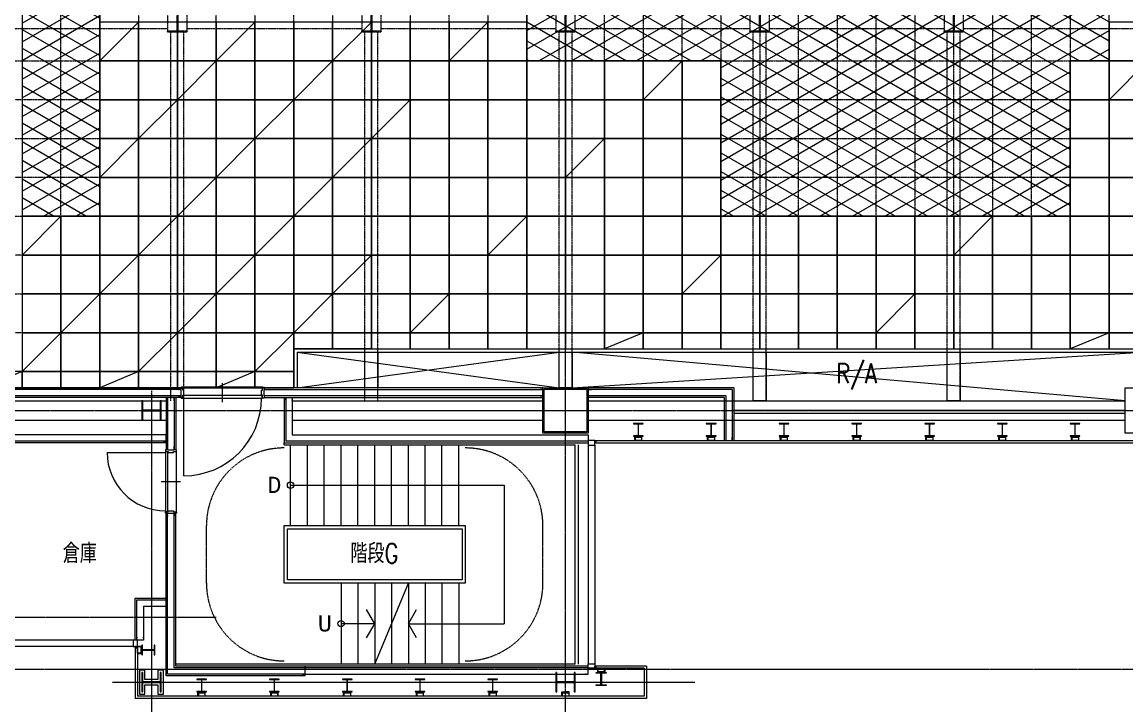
# Model space of a CAD drawing. Extents: x 73996 to 686888, y -9729 to 263202.
# Drawn here: x 409526 to 426586, y 176652 to 187202 of the extents above; entities that cross this region are included whole.
import ezdxf
from ezdxf.enums import TextEntityAlignment as Align

# ---------------------------------------------------------------- set-up
doc = ezdxf.new("R2010")
doc.units = 0
doc.header["$LTSCALE"] = 20
for name, pattern in [('Data Center Layout_L20$0$CENTER', [2, 1.25, -0.25, 0.25, -0.25]), ('Data Center Layout_L20$0$DOTK1', [0.1, 0.05, -0.05]), ('Data Center Layout_L20$0$HIDDENK2', [0.5, 0.25, -0.25])]:
    doc.linetypes.add(name, pattern=pattern)
for name, color, linetype, lineweight in [('Data Center Layout_L20$0$$ALDG', 252, 'Data Center Layout_L20$0$DOTK1', 0), ('Data Center Layout_L20$0$$ALDG-P', 252, 'Continuous', 0), ('Data Center Layout_L20$0$$OOBIKI', 252, 'Data Center Layout_L20$0$DOTK1', 0), ('Data Center Layout_L20$0$ARC', 252, 'Continuous', 0), ('Data Center Layout_L20$0$H-SIN', 252, 'Data Center Layout_L20$0$CENTER', 9), ('Data Center Layout_L20$0$K-SIN', 252, 'Data Center Layout_L20$0$CENTER', 9), ('Data Center Layout_L20$0$SUGATA3', 252, 'Continuous', 0)]:
    doc.layers.add(name, color=color, linetype=linetype, lineweight=lineweight)
doc.styles.add('Data Center Layout_L20$0$ATS', font='monotxt', dxfattribs={"bigfont": 'BIGFONT'})
doc.styles.add('Data Center Layout_L20$0$ROMS', font='ROMANS.shx', dxfattribs={"bigfont": 'bigfont.shx'})
pattern_1 = [(30, (275940.24, 28654.4), (-125, 216.50635), []), (330, (275940.24, 28654.4), (125, 216.50635), [])]

# ---------------------------------------------------------------- blocks, each defined once
blk = doc.blocks.new('Data Center Layout_L20$0$BLANK')
blk.add_lwpolyline([(0, 0), (600, 0), (600, 600), (0, 600)], close=True)
blk = doc.blocks.new('Data Center Layout_L20$0$45%-AL-G')
blk.add_line((600, 600), (0, 0))
blk.add_lwpolyline([(0, 0), (600, 0), (600, 600), (0, 600)], close=True)
blk = doc.blocks.new('Data Center Layout_L20$0$A$C80dc7663')
at = {"layer": 'Data Center Layout_L20$0$$ALDG-P', "linetype": 'Data Center Layout_L20$0$DOTK1'}
h = blk.add_hatch(dxfattribs=at)
h.set_pattern_fill('EXP', color=256, scale=100, style=0)
h.set_pattern_definition(pattern_1)
h.paths.add_polyline_path([(451540.24, 151045.59), (452740.24, 151045.59), (452740.24, 158245.59), (451540.24, 158245.59)])
h = blk.add_hatch(dxfattribs=at)
h.set_pattern_fill('EXP', color=256, scale=100, style=0)
h.set_pattern_definition(pattern_1)
h.paths.add_polyline_path([(459340.24, 153445.59), (462340.24, 153445.59), (462340.24, 151045.59), (467740.24, 151045.59), (467740.24, 153445.59), (468340.24, 153445.59), (468340.24, 154645.59), (467740.24, 154645.59), (467740.24, 157045.59), (462340.24, 157045.59), (462340.24, 154645.59), (459340.24, 154645.59)])
at = {"layer": 'Data Center Layout_L20$0$$ALDG'}
for p, q in [((451540.24, 183095.59), (451540.24, 148395.59)), ((452140.24, 148395.59), (452140.24, 183095.59)), ((452740.24, 183095.59), (452740.24, 148395.59)), ((453340.24, 183095.59), (453340.24, 148395.59)), ((453940.24, 183095.59), (453940.24, 148395.59)), ((454540.24, 148410.59), (454540.24, 183095.59)), ((455140.24, 183095.59), (455140.24, 148410.59)), ((455740.24, 148395.59), (455740.24, 183095.59)), ((456340.24, 183095.59), (456340.24, 148995.59)), ((456940.24, 148995.59), (456940.24, 183095.59)), ((457540.24, 183095.59), (457540.24, 148995.59)), ((458140.24, 148995.59), (458140.24, 183095.59)), ((458740.24, 183095.59), (458740.24, 148995.59)), ((459340.24, 148995.59), (459340.24, 183095.59)), ((460540.24, 148995.59), (460540.24, 183095.59)), ((461140.24, 183095.59), (461140.24, 148995.59)), ((461740.24, 148995.59), (461740.24, 183095.59)), ((462340.24, 183095.59), (462340.24, 148995.59)), ((462940.24, 183095.59), (462940.24, 148995.59)), ((463540.24, 148995.59), (463540.24, 183095.59)), ((464140.24, 183095.59), (464140.24, 148995.59)), ((464740.24, 148995.59), (464740.24, 183095.59)), ((465340.24, 183095.59), (465340.24, 148995.59)), ((465940.24, 148995.59), (465940.24, 183095.59)), ((466540.24, 183095.59), (466540.24, 148995.59)), ((467140.24, 148995.59), (467140.24, 183095.59)), ((467740.24, 183095.59), (467740.24, 148995.59)), ((468340.24, 148995.59), (468340.24, 183095.59)), ((459940.24, 165695.59), (459940.24, 148995.59)), ((334590.24, 153445.59), (531290.24, 153445.59)), ((531290.24, 152845.59), (334590.24, 152845.59)), ((334590.24, 152245.59), (531290.24, 152245.59)), ((531290.24, 151645.59), (334590.24, 151645.59)), ((334590.24, 151045.59), (531290.24, 151045.59)), ((531290.24, 150445.59), (334590.24, 150445.59)), ((334590.24, 149845.59), (531290.24, 149845.59)), ((531290.24, 149245.59), (334590.24, 149245.59)), ((455740.24, 148645.59), (444940.24, 148645.59))]:
    blk.add_line(p, q, dxfattribs=at)
at = {"layer": 'Data Center Layout_L20$0$$ALDG-P'}
blk.add_lwpolyline([(469540.24, 160045.59), (456940.24, 160045.59), (456940.24, 148995.59), (455740.24, 148995.59), (455740.24, 148395.59), (449740.24, 148395.59), (449740.24, 165445.59), (451540.24, 165445.59), (451540.24, 166045.59), (459340.24, 166045.59), (459340.24, 165445.59), (460540.24, 165445.59), (460540.24, 166045.59), (468340.24, 166045.59), (468340.24, 165445.59), (469540.24, 165445.59)], dxfattribs=at)
at = {"layer": 'Data Center Layout_L20$0$$OOBIKI'}
for p, q in [((451090.24, 153945.59), (453790.24, 153945.59)), ((453840.24, 148195.59), (453840.24, 153895.59)), ((454040.24, 148195.59), (454040.24, 153895.59)), ((454090.24, 153945.59), (456790.24, 153945.59)), ((456840.24, 148195.59), (456840.24, 153895.59)), ((457040.24, 148195.59), (457040.24, 153895.59)), ((457090.24, 153945.59), (459790.24, 153945.59)), ((459840.24, 148395.59), (459840.24, 153895.59)), ((460040.24, 148395.59), (460040.24, 153895.59)), ((460090.24, 153945.59), (462790.24, 153945.59)), ((462840.24, 148195.59), (462840.24, 153895.59)), ((463040.24, 148195.59), (463040.24, 153895.59)), ((463090.24, 153945.59), (465790.24, 153945.59)), ((465840.24, 148195.59), (465840.24, 153895.59)), ((466040.24, 148195.59), (466040.24, 153895.59)), ((466090.24, 153945.59), (468790.24, 153945.59))]:
    blk.add_line(p, q, dxfattribs=at)
at = {"layer": 'Data Center Layout_L20$0$$OOBIKI', "linetype": 'Data Center Layout_L20$0$DOTK1'}
for points in [[(453790.24, 154195.59), (454090.24, 154195.59), (454090.24, 154180.59), (453945.24, 154180.59), (453945.24, 153910.59), (454090.24, 153910.59), (454090.24, 153895.59), (453790.24, 153895.59), (453790.24, 153910.59), (453935.24, 153910.59), (453935.24, 154180.59), (453790.24, 154180.59)], [(456790.24, 154195.59), (457090.24, 154195.59), (457090.24, 154180.59), (456945.24, 154180.59), (456945.24, 153910.59), (457090.24, 153910.59), (457090.24, 153895.59), (456790.24, 153895.59), (456790.24, 153910.59), (456935.24, 153910.59), (456935.24, 154180.59), (456790.24, 154180.59)], [(459790.24, 154195.59), (460090.24, 154195.59), (460090.24, 154180.59), (459945.24, 154180.59), (459945.24, 153910.59), (460090.24, 153910.59), (460090.24, 153895.59), (459790.24, 153895.59), (459790.24, 153910.59), (459935.24, 153910.59), (459935.24, 154180.59), (459790.24, 154180.59)], [(462790.24, 154195.59), (463090.24, 154195.59), (463090.24, 154180.59), (462945.24, 154180.59), (462945.24, 153910.59), (463090.24, 153910.59), (463090.24, 153895.59), (462790.24, 153895.59), (462790.24, 153910.59), (462935.24, 153910.59), (462935.24, 154180.59), (462790.24, 154180.59)], [(465790.24, 154195.59), (466090.24, 154195.59), (466090.24, 154180.59), (465945.24, 154180.59), (465945.24, 153910.59), (466090.24, 153910.59), (466090.24, 153895.59), (465790.24, 153895.59), (465790.24, 153910.59), (465935.24, 153910.59), (465935.24, 154180.59), (465790.24, 154180.59)]]:
    blk.add_lwpolyline(points, close=True, dxfattribs=at)
at = {"layer": 'Data Center Layout_L20$0$$OOBIKI'}
for points in [[(453790.24, 153895.59), (454090.24, 153895.59), (454090.24, 154195.59), (453790.24, 154195.59)], [(456790.24, 153895.59), (457090.24, 153895.59), (457090.24, 154195.59), (456790.24, 154195.59)], [(459790.24, 153895.59), (460090.24, 153895.59), (460090.24, 154195.59), (459790.24, 154195.59)], [(462790.24, 153895.59), (463090.24, 153895.59), (463090.24, 154195.59), (462790.24, 154195.59)], [(465790.24, 153895.59), (466090.24, 153895.59), (466090.24, 154195.59), (465790.24, 154195.59)]]:
    blk.add_lwpolyline(points, close=True, dxfattribs=at)
at = {"layer": 'Data Center Layout_L20$0$ARC'}
for p, q in [((455740.24, 148995.59), (480340.24, 148995.59)), ((455740.24, 148995.59), (455740.24, 148395.59)), ((455790.24, 148945.59), (480290.24, 148945.59)), ((455790.24, 148945.59), (455790.24, 148395.59)), ((455790.24, 148395.59), (459840.24, 148945.59)), ((455790.24, 148945.59), (459840.24, 148395.59)), ((468590.24, 148195.59), (460040.24, 148945.59)), ((460040.24, 148395.59), (468840.24, 148945.59)), ((451290.24, 148395.59), (454000.24, 148395.59)), ((453960.24, 148370.59), (451290.24, 148370.59)), ((454000.24, 148270.59), (451290.24, 148270.59)), ((455255.24, 148405.59), (454025.24, 148405.59)), ((459590.24, 148395.59), (455280.24, 148395.59)), ((455280.24, 148370.59), (459590.24, 148370.59)), ((459590.24, 148270.59), (455280.24, 148270.59)), ((462540.24, 148395.59), (460290.24, 148395.59)), ((462515.24, 148370.59), (460290.24, 148370.59)), ((462415.24, 148270.59), (460290.24, 148270.59)), ((462415.24, 148270.59), (462415.24, 147580.59)), ((462515.24, 148370.59), (462515.24, 147580.59)), ((462540.24, 148395.59), (462540.24, 147580.59)), ((454000.24, 148245.59), (451290.24, 148245.59)), ((451290.24, 148195.59), (453765.24, 148195.59)), ((453765.24, 148245.59), (453765.24, 147435.59)), ((453790.24, 148245.59), (453790.24, 147435.59)), ((453890.24, 148245.59), (453890.24, 147435.59)), ((453915.24, 148245.59), (453915.24, 147435.59)), ((455280.24, 148245.59), (459590.24, 148245.59)), ((455590.24, 148245.59), (455590.24, 147545.59)), ((455615.24, 148245.59), (455615.24, 147570.59)), ((455715.24, 148195.59), (459590.24, 148195.59)), ((462390.24, 148245.59), (460290.24, 148245.59)), ((460290.24, 148195.59), (468590.24, 148195.59)), ((462390.24, 148245.59), (462390.24, 147580.59)), ((468590.24, 148045.59), (462540.24, 148045.59)), ((468590.24, 147995.59), (462540.24, 147995.59)), ((451290.24, 147895.59), (453765.24, 147895.59)), ((455715.24, 147895.59), (459590.24, 147895.59)), ((460290.24, 147895.59), (468590.24, 147895.59)), ((453765.24, 147570.59), (451165.24, 147570.59)), ((460290.24, 147570.59), (455615.24, 147570.59)), ((460390.24, 147545.59), (460390.24, 147580.59)), ((460410.24, 147580.59), (480875.24, 147580.59)), ((460410.24, 147545.59), (460410.24, 147580.59)), ((453765.24, 147545.59), (451190.24, 147545.59)), ((453925.24, 146480.59), (453925.24, 147410.59)), ((455590.24, 147545.59), (460290.24, 147545.59)), ((460140.24, 144125.59), (460140.24, 147515.59)), ((460290.24, 147510.59), (460290.24, 144130.59)), ((460390.24, 147510.59), (460390.24, 144130.59)), ((460410.24, 147545.59), (480875.24, 147545.59)), ((453765.24, 143945.59), (453765.24, 146455.59)), ((453790.24, 143970.59), (453790.24, 146455.59)), ((453890.24, 144070.59), (453890.24, 146455.59)), ((453915.24, 144095.59), (453915.24, 146455.59)), ((453290.24, 145145.59), (453765.24, 145145.59)), ((453290.24, 144495.59), (453290.24, 145145.59)), ((453315.24, 145120.59), (453765.24, 145120.59)), ((453315.24, 144495.59), (453315.24, 145120.59)), ((453255.24, 144495.59), (451225.24, 144495.59)), ((453255.24, 144395.59), (451225.24, 144395.59)), ((453290.24, 144395.59), (453325.24, 144395.59)), ((453290.24, 144375.59), (453325.24, 144375.59)), ((453290.24, 144375.59), (453290.24, 143595.59)), ((453325.24, 144375.59), (453325.24, 143630.59)), ((460290.24, 144070.59), (453890.24, 144070.59)), ((460290.24, 144095.59), (453915.24, 144095.59)), ((455915.24, 143945.59), (455915.24, 144095.59)), ((460390.24, 144095.59), (460390.24, 144060.59)), ((461190.24, 144095.59), (460410.24, 144095.59)), ((460410.24, 144095.59), (460410.24, 144060.59)), ((461155.24, 144060.59), (460410.24, 144060.59)), ((461155.24, 144060.59), (461155.24, 143630.59)), ((461190.24, 144095.59), (461190.24, 143595.59)), ((452940.24, 143845.59), (461940.24, 143845.59)), ((455915.24, 143945.59), (453765.24, 143945.59)), ((455915.24, 143970.59), (453790.24, 143970.59)), ((461190.24, 143595.59), (453290.24, 143595.59)), ((461155.24, 143630.59), (453325.24, 143630.59))]:
    blk.add_line(p, q, dxfattribs=at)
at = {"layer": 'Data Center Layout_L20$0$ARC', "linetype": 'Continuous'}
for p, q in [((454640.24, 148170.59), (454640.24, 148466.59)), ((454040.24, 147035.59), (454040.24, 148235.59)), ((452855.24, 147395.59), (453755.24, 147395.59)), ((453690.24, 146945.59), (453990.24, 146945.59))]:
    blk.add_line(p, q, dxfattribs=at)
at = {"layer": 'Data Center Layout_L20$0$ARC'}
for points in [[(451540.24, 151045.59), (452740.24, 151045.59), (452740.24, 158245.59), (451540.24, 158245.59)], [(459340.24, 153445.59), (462340.24, 153445.59), (462340.24, 151045.59), (467740.24, 151045.59), (467740.24, 153445.59), (468340.24, 153445.59), (468340.24, 154645.59), (467740.24, 154645.59), (467740.24, 157045.59), (462340.24, 157045.59), (462340.24, 154645.59), (459340.24, 154645.59)], [(456840.24, 148945.59), (457040.24, 148945.59), (457040.24, 148395.59), (456840.24, 148395.59)], [(459840.24, 148945.59), (460040.24, 148945.59), (460040.24, 148395.59), (459840.24, 148395.59)], [(462840.24, 148945.59), (463040.24, 148945.59), (463040.24, 148195.59), (462840.24, 148195.59)], [(465840.24, 148945.59), (466040.24, 148945.59), (466040.24, 148195.59), (465840.24, 148195.59)], [(454030.24, 148235.59), (455250.24, 148235.59), (455250.24, 148275.59), (454030.24, 148275.59)], [(459590.24, 147695.59), (459590.24, 148395.59), (460290.24, 148395.59), (460290.24, 147695.59)], [(459610.24, 147715.59), (459610.24, 148375.59), (460270.24, 148375.59), (460270.24, 147715.59)], [(468590.24, 147695.59), (468590.24, 148395.59), (469290.24, 148395.59), (469290.24, 147695.59)], [(453690.24, 147895.59), (453690.24, 148195.59), (453675.24, 148195.59), (453675.24, 148050.59), (453405.24, 148050.59), (453405.24, 148195.59), (453390.24, 148195.59), (453390.24, 147895.59), (453405.24, 147895.59), (453405.24, 148040.59), (453675.24, 148040.59), (453675.24, 147895.59)], [(460990.24, 147645.59), (461140.24, 147645.59), (461140.24, 147654.59), (461068.24, 147654.59), (461068.24, 147836.59), (461140.24, 147836.59), (461140.24, 147845.59), (460990.24, 147845.59), (460990.24, 147836.59), (461062.24, 147836.59), (461062.24, 147654.59), (460990.24, 147654.59)], [(462115.24, 147645.59), (462265.24, 147645.59), (462265.24, 147654.59), (462193.24, 147654.59), (462193.24, 147836.59), (462265.24, 147836.59), (462265.24, 147845.59), (462115.24, 147845.59), (462115.24, 147836.59), (462187.24, 147836.59), (462187.24, 147654.59), (462115.24, 147654.59)], [(463240.24, 147645.59), (463390.24, 147645.59), (463390.24, 147654.59), (463318.24, 147654.59), (463318.24, 147836.59), (463390.24, 147836.59), (463390.24, 147845.59), (463240.24, 147845.59), (463240.24, 147836.59), (463312.24, 147836.59), (463312.24, 147654.59), (463240.24, 147654.59)], [(464365.24, 147645.59), (464515.24, 147645.59), (464515.24, 147654.59), (464443.24, 147654.59), (464443.24, 147836.59), (464515.24, 147836.59), (464515.24, 147845.59), (464365.24, 147845.59), (464365.24, 147836.59), (464437.24, 147836.59), (464437.24, 147654.59), (464365.24, 147654.59)], [(465490.24, 147645.59), (465640.24, 147645.59), (465640.24, 147654.59), (465568.24, 147654.59), (465568.24, 147836.59), (465640.24, 147836.59), (465640.24, 147845.59), (465490.24, 147845.59), (465490.24, 147836.59), (465562.24, 147836.59), (465562.24, 147654.59), (465490.24, 147654.59)], [(466615.24, 147645.59), (466765.24, 147645.59), (466765.24, 147654.59), (466693.24, 147654.59), (466693.24, 147836.59), (466765.24, 147836.59), (466765.24, 147845.59), (466615.24, 147845.59), (466615.24, 147836.59), (466687.24, 147836.59), (466687.24, 147654.59), (466615.24, 147654.59)], [(467740.24, 147645.59), (467890.24, 147645.59), (467890.24, 147654.59), (467818.24, 147654.59), (467818.24, 147836.59), (467890.24, 147836.59), (467890.24, 147845.59), (467740.24, 147845.59), (467740.24, 147836.59), (467812.24, 147836.59), (467812.24, 147654.59), (467740.24, 147654.59)], [(460290.24, 147510.59), (460390.24, 147510.59), (460390.24, 147580.59), (460290.24, 147580.59)], [(461009.24, 147595.59), (461009.24, 147645.59), (461059.24, 147645.59), (461059.24, 147639.59), (461015.24, 147639.59), (461015.24, 147595.59)], [(461015.24, 147630.59), (461115.24, 147630.59), (461115.24, 147580.59), (461015.24, 147580.59)], [(461121.24, 147595.59), (461121.24, 147645.59), (461071.24, 147645.59), (461071.24, 147639.59), (461115.24, 147639.59), (461115.24, 147595.59)], [(462134.24, 147595.59), (462134.24, 147645.59), (462184.24, 147645.59), (462184.24, 147639.59), (462140.24, 147639.59), (462140.24, 147595.59)], [(462140.24, 147630.59), (462240.24, 147630.59), (462240.24, 147580.59), (462140.24, 147580.59)], [(462246.24, 147595.59), (462246.24, 147645.59), (462196.24, 147645.59), (462196.24, 147639.59), (462240.24, 147639.59), (462240.24, 147595.59)], [(463259.24, 147595.59), (463259.24, 147645.59), (463309.24, 147645.59), (463309.24, 147639.59), (463265.24, 147639.59), (463265.24, 147595.59)], [(463265.24, 147630.59), (463365.24, 147630.59), (463365.24, 147580.59), (463265.24, 147580.59)], [(463371.24, 147595.59), (463371.24, 147645.59), (463321.24, 147645.59), (463321.24, 147639.59), (463365.24, 147639.59), (463365.24, 147595.59)], [(464384.24, 147595.59), (464384.24, 147645.59), (464434.24, 147645.59), (464434.24, 147639.59), (464390.24, 147639.59), (464390.24, 147595.59)], [(464390.24, 147630.59), (464490.24, 147630.59), (464490.24, 147580.59), (464390.24, 147580.59)], [(464496.24, 147595.59), (464496.24, 147645.59), (464446.24, 147645.59), (464446.24, 147639.59), (464490.24, 147639.59), (464490.24, 147595.59)], [(465509.24, 147595.59), (465509.24, 147645.59), (465559.24, 147645.59), (465559.24, 147639.59), (465515.24, 147639.59), (465515.24, 147595.59)], [(465515.24, 147630.59), (465615.24, 147630.59), (465615.24, 147580.59), (465515.24, 147580.59)], [(465621.24, 147595.59), (465621.24, 147645.59), (465571.24, 147645.59), (465571.24, 147639.59), (465615.24, 147639.59), (465615.24, 147595.59)], [(466634.24, 147595.59), (466634.24, 147645.59), (466684.24, 147645.59), (466684.24, 147639.59), (466640.24, 147639.59), (466640.24, 147595.59)], [(466640.24, 147630.59), (466740.24, 147630.59), (466740.24, 147580.59), (466640.24, 147580.59)], [(466746.24, 147595.59), (466746.24, 147645.59), (466696.24, 147645.59), (466696.24, 147639.59), (466740.24, 147639.59), (466740.24, 147595.59)], [(467759.24, 147595.59), (467759.24, 147645.59), (467809.24, 147645.59), (467809.24, 147639.59), (467765.24, 147639.59), (467765.24, 147595.59)], [(467765.24, 147630.59), (467865.24, 147630.59), (467865.24, 147580.59), (467765.24, 147580.59)], [(467871.24, 147595.59), (467871.24, 147645.59), (467821.24, 147645.59), (467821.24, 147639.59), (467865.24, 147639.59), (467865.24, 147595.59)], [(453755.24, 147405.59), (453755.24, 146485.59), (453795.24, 146485.59), (453795.24, 147405.59)], [(458340.24, 146215.59), (458340.24, 145425.59), (455640.24, 145425.59), (455640.24, 146215.59)], [(453255.24, 144495.59), (453255.24, 144395.59), (453325.24, 144395.59), (453325.24, 144495.59)], [(453375.24, 144395.59), (453375.24, 144295.59), (453325.24, 144295.59), (453325.24, 144395.59)], [(453340.24, 144401.59), (453390.24, 144401.59), (453390.24, 144351.59), (453384.24, 144351.59), (453384.24, 144395.59), (453340.24, 144395.59)], [(453340.24, 144289.59), (453390.24, 144289.59), (453390.24, 144339.59), (453384.24, 144339.59), (453384.24, 144295.59), (453340.24, 144295.59)], [(453390.24, 144420.59), (453390.24, 144270.59), (453399.24, 144270.59), (453399.24, 144342.59), (453581.24, 144342.59), (453581.24, 144270.59), (453590.24, 144270.59), (453590.24, 144420.59), (453581.24, 144420.59), (453581.24, 144348.59), (453399.24, 144348.59), (453399.24, 144420.59)], [(453725.24, 143660.59), (453725.24, 144030.59), (453640.24, 144030.59), (453640.24, 143885.59), (453440.24, 143885.59), (453440.24, 144030.59), (453355.24, 144030.59), (453355.24, 143660.59), (453440.24, 143660.59), (453440.24, 143805.59), (453640.24, 143805.59), (453640.24, 143660.59)], [(453725.24, 143660.59), (453725.24, 144030.59), (453640.24, 144030.59), (453640.24, 143885.59), (453440.24, 143885.59), (453440.24, 144030.59), (453355.24, 144030.59), (453355.24, 143660.59), (453440.24, 143660.59), (453440.24, 143805.59), (453640.24, 143805.59), (453640.24, 143660.59)], [(453690.24, 143695.59), (453690.24, 143995.59), (453675.24, 143995.59), (453675.24, 143850.59), (453405.24, 143850.59), (453405.24, 143995.59), (453390.24, 143995.59), (453390.24, 143695.59), (453405.24, 143695.59), (453405.24, 143840.59), (453675.24, 143840.59), (453675.24, 143695.59)], [(460090.24, 143695.59), (460090.24, 143995.59), (460075.24, 143995.59), (460075.24, 143850.59), (459805.24, 143850.59), (459805.24, 143995.59), (459790.24, 143995.59), (459790.24, 143695.59), (459805.24, 143695.59), (459805.24, 143840.59), (460075.24, 143840.59), (460075.24, 143695.59)], [(460290.24, 144130.59), (460390.24, 144130.59), (460390.24, 144060.59), (460290.24, 144060.59)], [(460415.24, 143995.59), (460565.24, 143995.59), (460565.24, 143986.59), (460493.24, 143986.59), (460493.24, 143804.59), (460565.24, 143804.59), (460565.24, 143795.59), (460415.24, 143795.59), (460415.24, 143804.59), (460487.24, 143804.59), (460487.24, 143986.59), (460415.24, 143986.59)], [(460434.24, 144045.59), (460434.24, 143995.59), (460484.24, 143995.59), (460484.24, 144001.59), (460440.24, 144001.59), (460440.24, 144045.59)], [(460440.24, 144010.59), (460540.24, 144010.59), (460540.24, 144060.59), (460440.24, 144060.59)], [(460546.24, 144045.59), (460546.24, 143995.59), (460496.24, 143995.59), (460496.24, 144001.59), (460540.24, 144001.59), (460540.24, 144045.59)], [(454240.24, 143695.59), (454390.24, 143695.59), (454390.24, 143704.59), (454318.24, 143704.59), (454318.24, 143886.59), (454390.24, 143886.59), (454390.24, 143895.59), (454240.24, 143895.59), (454240.24, 143886.59), (454312.24, 143886.59), (454312.24, 143704.59), (454240.24, 143704.59)], [(455365.24, 143695.59), (455515.24, 143695.59), (455515.24, 143704.59), (455443.24, 143704.59), (455443.24, 143886.59), (455515.24, 143886.59), (455515.24, 143895.59), (455365.24, 143895.59), (455365.24, 143886.59), (455437.24, 143886.59), (455437.24, 143704.59), (455365.24, 143704.59)], [(456490.24, 143695.59), (456640.24, 143695.59), (456640.24, 143704.59), (456568.24, 143704.59), (456568.24, 143886.59), (456640.24, 143886.59), (456640.24, 143895.59), (456490.24, 143895.59), (456490.24, 143886.59), (456562.24, 143886.59), (456562.24, 143704.59), (456490.24, 143704.59)], [(457615.24, 143695.59), (457765.24, 143695.59), (457765.24, 143704.59), (457693.24, 143704.59), (457693.24, 143886.59), (457765.24, 143886.59), (457765.24, 143895.59), (457615.24, 143895.59), (457615.24, 143886.59), (457687.24, 143886.59), (457687.24, 143704.59), (457615.24, 143704.59)], [(458740.24, 143695.59), (458890.24, 143695.59), (458890.24, 143704.59), (458818.24, 143704.59), (458818.24, 143886.59), (458890.24, 143886.59), (458890.24, 143895.59), (458740.24, 143895.59), (458740.24, 143886.59), (458812.24, 143886.59), (458812.24, 143704.59), (458740.24, 143704.59)], [(454259.24, 143645.59), (454259.24, 143695.59), (454309.24, 143695.59), (454309.24, 143689.59), (454265.24, 143689.59), (454265.24, 143645.59)], [(454265.24, 143680.59), (454365.24, 143680.59), (454365.24, 143630.59), (454265.24, 143630.59)], [(454371.24, 143645.59), (454371.24, 143695.59), (454321.24, 143695.59), (454321.24, 143689.59), (454365.24, 143689.59), (454365.24, 143645.59)], [(455384.24, 143645.59), (455384.24, 143695.59), (455434.24, 143695.59), (455434.24, 143689.59), (455390.24, 143689.59), (455390.24, 143645.59)], [(455390.24, 143680.59), (455490.24, 143680.59), (455490.24, 143630.59), (455390.24, 143630.59)], [(455496.24, 143645.59), (455496.24, 143695.59), (455446.24, 143695.59), (455446.24, 143689.59), (455490.24, 143689.59), (455490.24, 143645.59)], [(456509.24, 143645.59), (456509.24, 143695.59), (456559.24, 143695.59), (456559.24, 143689.59), (456515.24, 143689.59), (456515.24, 143645.59)], [(456515.24, 143680.59), (456615.24, 143680.59), (456615.24, 143630.59), (456515.24, 143630.59)], [(456621.24, 143645.59), (456621.24, 143695.59), (456571.24, 143695.59), (456571.24, 143689.59), (456615.24, 143689.59), (456615.24, 143645.59)], [(457634.24, 143645.59), (457634.24, 143695.59), (457684.24, 143695.59), (457684.24, 143689.59), (457640.24, 143689.59), (457640.24, 143645.59)], [(457640.24, 143680.59), (457740.24, 143680.59), (457740.24, 143630.59), (457640.24, 143630.59)], [(457746.24, 143645.59), (457746.24, 143695.59), (457696.24, 143695.59), (457696.24, 143689.59), (457740.24, 143689.59), (457740.24, 143645.59)], [(458759.24, 143645.59), (458759.24, 143695.59), (458809.24, 143695.59), (458809.24, 143689.59), (458765.24, 143689.59), (458765.24, 143645.59)], [(458765.24, 143680.59), (458865.24, 143680.59), (458865.24, 143630.59), (458765.24, 143630.59)], [(458871.24, 143645.59), (458871.24, 143695.59), (458821.24, 143695.59), (458821.24, 143689.59), (458865.24, 143689.59), (458865.24, 143645.59)], [(459884.24, 143645.59), (459884.24, 143695.59), (459934.24, 143695.59), (459934.24, 143689.59), (459890.24, 143689.59), (459890.24, 143645.59)], [(459890.24, 143680.59), (459990.24, 143680.59), (459990.24, 143630.59), (459890.24, 143630.59)], [(459996.24, 143645.59), (459996.24, 143695.59), (459946.24, 143695.59), (459946.24, 143689.59), (459990.24, 143689.59), (459990.24, 143645.59)]]:
    blk.add_lwpolyline(points, close=True, dxfattribs=at)
for points in [[(453960.24, 148280.59), (453960.24, 148270.59), (454000.24, 148270.59), (454000.24, 148370.59), (453960.24, 148370.59), (453960.24, 148360.59)], [(454000.24, 148260.59), (454000.24, 148235.59), (454025.24, 148235.59), (454025.24, 148280.59), (454040.24, 148280.59), (454040.24, 148360.59), (454025.24, 148360.59), (454025.24, 148405.59), (454000.24, 148405.59), (454000.24, 148380.59)], [(455280.24, 148260.59), (455280.24, 148235.59), (455255.24, 148235.59), (455255.24, 148280.59), (455240.24, 148280.59), (455240.24, 148360.59), (455255.24, 148360.59), (455255.24, 148405.59), (455280.24, 148405.59), (455280.24, 148380.59)], [(455320.24, 148280.59), (455320.24, 148270.59), (455280.24, 148270.59), (455280.24, 148370.59), (455320.24, 148370.59), (455320.24, 148360.59)], [(459550.24, 148280.59), (459550.24, 148270.59), (459590.24, 148270.59), (459590.24, 148370.59), (459550.24, 148370.59), (459550.24, 148360.59)], [(460330.24, 148280.59), (460330.24, 148270.59), (460290.24, 148270.59), (460290.24, 148370.59), (460330.24, 148370.59), (460330.24, 148360.59)], [(453880.24, 148205.59), (453890.24, 148205.59), (453890.24, 148245.59), (453790.24, 148245.59), (453790.24, 148205.59), (453800.24, 148205.59)], [(455625.24, 148205.59), (455615.24, 148205.59), (455615.24, 148245.59), (455715.24, 148245.59), (455715.24, 148205.59), (455705.24, 148205.59)], [(453725.24, 147580.59), (453725.24, 147570.59), (453765.24, 147570.59), (453765.24, 147670.59), (453725.24, 147670.59), (453725.24, 147660.59)], [(460250.24, 147660.59), (460250.24, 147670.59), (460290.24, 147670.59), (460290.24, 147570.59), (460250.24, 147570.59), (460250.24, 147580.59)], [(460410.24, 147560.59), (460390.24, 147580.59), (460410.24, 147580.59), (460410.24, 147560.59), (460390.24, 147560.59), (460390.24, 147580.59)], [(462425.24, 147620.59), (462415.24, 147620.59), (462415.24, 147580.59), (462515.24, 147580.59), (462515.24, 147620.59), (462505.24, 147620.59)], [(453780.24, 147435.59), (453755.24, 147435.59), (453755.24, 147410.59), (453800.24, 147410.59), (453800.24, 147395.59), (453880.24, 147395.59), (453880.24, 147410.59), (453925.24, 147410.59), (453925.24, 147435.59), (453900.24, 147435.59)], [(453800.24, 147475.59), (453790.24, 147475.59), (453790.24, 147435.59), (453890.24, 147435.59), (453890.24, 147475.59), (453880.24, 147475.59)], [(453780.24, 146455.59), (453755.24, 146455.59), (453755.24, 146480.59), (453800.24, 146480.59), (453800.24, 146495.59), (453880.24, 146495.59), (453880.24, 146480.59), (453925.24, 146480.59), (453925.24, 146455.59), (453900.24, 146455.59)], [(453800.24, 146415.59), (453790.24, 146415.59), (453790.24, 146455.59), (453890.24, 146455.59), (453890.24, 146415.59), (453880.24, 146415.59)], [(453405.24, 144535.59), (453415.24, 144535.59), (453415.24, 144495.59), (453315.24, 144495.59), (453315.24, 144535.59), (453325.24, 144535.59)], [(453305.24, 144375.59), (453325.24, 144395.59), (453325.24, 144375.59), (453305.24, 144375.59), (453305.24, 144395.59), (453325.24, 144395.59)], [(455875.24, 143980.59), (455875.24, 143970.59), (455915.24, 143970.59), (455915.24, 144070.59), (455875.24, 144070.59), (455875.24, 144060.59)], [(460250.24, 143980.59), (460250.24, 143970.59), (460290.24, 143970.59), (460290.24, 144070.59), (460250.24, 144070.59), (460250.24, 144060.59)], [(460410.24, 144080.59), (460390.24, 144060.59), (460410.24, 144060.59), (460410.24, 144080.59), (460390.24, 144080.59), (460390.24, 144060.59)]]:
    blk.add_lwpolyline(points, dxfattribs=at)
for points in [[(454000.24, 148395.59), (454000.24, 148383.09), (453990.24, 148383.09), (453990.24, 148395.59, 0.78004585)], [(455280.24, 148395.59), (455280.24, 148383.09), (455290.24, 148383.09), (455290.24, 148395.59, -0.78004585)], [(460410.24, 147545.59), (460410.24, 147560.59), (460390.24, 147560.59), (460390.24, 147545.59, -0.29445667)], [(453290.24, 144375.59), (453305.24, 144375.59), (453305.24, 144395.59), (453290.24, 144395.59, -0.29445667)], [(460410.24, 144095.59), (460410.24, 144080.59), (460390.24, 144080.59), (460390.24, 144095.59, 0.29445667)]]:
    blk.add_lwpolyline(points, format="xyb", close=True, dxfattribs=at)
at = {"layer": 'Data Center Layout_L20$0$ARC', "linetype": 'Continuous'}
for centre, radius, start, end in [((454040.24, 148235.59), 1200, 270, 0), ((453755.24, 147395.59), 900, 180, 270)]:
    blk.add_arc(centre, radius, start, end, dxfattribs=at)
at = {"layer": 'Data Center Layout_L20$0$H-SIN'}
for p, q in [((459940.24, 124521.53), (459940.24, 230045.59)), ((294307.41, 148045.59), (588940.24, 148045.59))]:
    blk.add_line(p, q, dxfattribs=at)
at = {"layer": 'Data Center Layout_L20$0$K-SIN'}
for p, q in [((453540.24, 148349.59), (453540.24, 142545.59)), ((454540.24, 144845.59), (449940.24, 144845.59)), ((309694.58, 144045.59), (588940.24, 144045.59))]:
    blk.add_line(p, q, dxfattribs=at)
at = {"layer": 'Data Center Layout_L20$0$SUGATA3'}
for p, q in [((455715.24, 148245.59), (455715.24, 147670.59)), ((453765.24, 147670.59), (451165.24, 147670.59)), ((455715.24, 147670.59), (460290.24, 147670.59)), ((455590.24, 147515.59), (455590.24, 147545.59)), ((455590.24, 147515.59), (460090.24, 147515.59)), ((455690.24, 146265.59), (455690.24, 147515.59)), ((455950.24, 146265.59), (455950.24, 147515.59)), ((456210.24, 146265.59), (456210.24, 147515.59)), ((456470.24, 146265.59), (456470.24, 147515.59)), ((456730.24, 146265.59), (456730.24, 147515.59)), ((456990.24, 146265.59), (456990.24, 147515.59)), ((457250.24, 146265.59), (457250.24, 147515.59)), ((457510.24, 146265.59), (457510.24, 147515.59)), ((457770.24, 146265.59), (457770.24, 147515.59)), ((458030.24, 146265.59), (458030.24, 147515.59)), ((458290.24, 146265.59), (458290.24, 147515.59)), ((460090.24, 144125.59), (460090.24, 147515.59)), ((455690.24, 146890.59), (458990.24, 146890.59)), ((458990.24, 146890.59), (458990.24, 144750.59)), ((456470.24, 145375.59), (456470.24, 144125.59)), ((456730.24, 145375.59), (456730.24, 144125.59)), ((456990.24, 145375.59), (456990.24, 144125.59)), ((456990.24, 144125.59), (457510.24, 145375.59)), ((457250.24, 145375.59), (457250.24, 144125.59)), ((457510.24, 145375.59), (457510.24, 144125.59)), ((457770.24, 145375.59), (457770.24, 144125.59)), ((458030.24, 145375.59), (458030.24, 144125.59)), ((458290.24, 145375.59), (458290.24, 144125.59)), ((453415.24, 145020.59), (453765.24, 145020.59)), ((453415.24, 145020.59), (453415.24, 144495.59)), ((456990.24, 144750.59), (456470.24, 144750.59)), ((457510.24, 144750.59), (458990.24, 144750.59)), ((460090.24, 144125.59), (453915.24, 144125.59)), ((455915.24, 143970.59), (460290.24, 143970.59))]:
    blk.add_line(p, q, dxfattribs=at)
at = {"layer": 'Data Center Layout_L20$0$SUGATA3', "linetype": 'Data Center Layout_L20$0$HIDDENK2'}
for points in [[(455590.24, 144175.59, -0.41421356), (454390.24, 145375.59), (454390.24, 146265.59, -0.41421356), (455590.24, 147465.59)], [(458390.24, 144175.59, 0.41421356), (459590.24, 145375.59), (459590.24, 146265.59, 0.41421356), (458390.24, 147465.59)]]:
    blk.add_lwpolyline(points, format="xyb", dxfattribs=at)
at = {"layer": 'Data Center Layout_L20$0$SUGATA3'}
blk.add_lwpolyline([(458390.24, 146265.59), (458390.24, 145375.59), (455590.24, 145375.59), (455590.24, 146265.59)], close=True, dxfattribs=at)
for points in [[(456865.24, 144534.08), (456990.24, 144750.59), (456865.24, 144967.1)], [(457635.24, 144534.08), (457510.24, 144750.59), (457635.24, 144967.1)]]:
    blk.add_lwpolyline(points, dxfattribs=at)
for centre in [(455690.24, 146890.59), (456470.24, 144750.59)]:
    blk.add_circle(centre, 50, dxfattribs=at)
at = {"layer": 'Data Center Layout_L20$0$$ALDG-P'}
for name, p in [('Data Center Layout_L20$0$45%-AL-G', (452740.24, 153445.59)), ('Data Center Layout_L20$0$BLANK', (453340.24, 153445.59)), ('Data Center Layout_L20$0$BLANK', (453940.24, 153445.59)), ('Data Center Layout_L20$0$45%-AL-G', (454540.24, 153445.59)), ('Data Center Layout_L20$0$BLANK', (455140.24, 153445.59)), ('Data Center Layout_L20$0$BLANK', (455740.24, 153445.59)), ('Data Center Layout_L20$0$45%-AL-G', (456340.24, 153445.59)), ('Data Center Layout_L20$0$BLANK', (456940.24, 153445.59)), ('Data Center Layout_L20$0$BLANK', (457540.24, 153445.59)), ('Data Center Layout_L20$0$45%-AL-G', (458140.24, 153445.59)), ('Data Center Layout_L20$0$BLANK', (458740.24, 153445.59)), ('Data Center Layout_L20$0$BLANK', (468340.24, 153445.59)), ('Data Center Layout_L20$0$BLANK', (452740.24, 152845.59)), ('Data Center Layout_L20$0$BLANK', (453340.24, 152845.59)), ('Data Center Layout_L20$0$45%-AL-G', (453940.24, 152845.59)), ('Data Center Layout_L20$0$BLANK', (454540.24, 152845.59)), ('Data Center Layout_L20$0$BLANK', (455140.24, 152845.59)), ('Data Center Layout_L20$0$45%-AL-G', (455740.24, 152845.59)), ('Data Center Layout_L20$0$BLANK', (456340.24, 152845.59)), ('Data Center Layout_L20$0$BLANK', (456940.24, 152845.59)), ('Data Center Layout_L20$0$BLANK', (457540.24, 152845.59)), ('Data Center Layout_L20$0$BLANK', (458140.24, 152845.59)), ('Data Center Layout_L20$0$BLANK', (458740.24, 152845.59)), ('Data Center Layout_L20$0$BLANK', (459340.24, 152845.59)), ('Data Center Layout_L20$0$BLANK', (459940.24, 152845.59)), ('Data Center Layout_L20$0$BLANK', (460540.24, 152845.59)), ('Data Center Layout_L20$0$45%-AL-G', (461140.24, 152845.59)), ('Data Center Layout_L20$0$BLANK', (461740.24, 152845.59)), ('Data Center Layout_L20$0$BLANK', (467740.24, 152845.59)), ('Data Center Layout_L20$0$45%-AL-G', (468340.24, 152845.59)), ('Data Center Layout_L20$0$BLANK', (452740.24, 152245.59)), ('Data Center Layout_L20$0$45%-AL-G', (453340.24, 152245.59)), ('Data Center Layout_L20$0$BLANK', (453940.24, 152245.59)), ('Data Center Layout_L20$0$BLANK', (454540.24, 152245.59)), ('Data Center Layout_L20$0$45%-AL-G', (455140.24, 152245.59)), ('Data Center Layout_L20$0$BLANK', (455740.24, 152245.59)), ('Data Center Layout_L20$0$BLANK', (456340.24, 152245.59)), ('Data Center Layout_L20$0$45%-AL-G', (456940.24, 152245.59)), ('Data Center Layout_L20$0$BLANK', (457540.24, 152245.59)), ('Data Center Layout_L20$0$BLANK', (458140.24, 152245.59)), ('Data Center Layout_L20$0$BLANK', (458740.24, 152245.59)), ('Data Center Layout_L20$0$BLANK', (459340.24, 152245.59)), ('Data Center Layout_L20$0$BLANK', (459940.24, 152245.59)), ('Data Center Layout_L20$0$BLANK', (460540.24, 152245.59)), ('Data Center Layout_L20$0$BLANK', (461140.24, 152245.59)), ('Data Center Layout_L20$0$BLANK', (461740.24, 152245.59)), ('Data Center Layout_L20$0$BLANK', (467740.24, 152245.59)), ('Data Center Layout_L20$0$BLANK', (468340.24, 152245.59)), ('Data Center Layout_L20$0$45%-AL-G', (452740.24, 151645.59)), ('Data Center Layout_L20$0$BLANK', (453340.24, 151645.59)), ('Data Center Layout_L20$0$BLANK', (453940.24, 151645.59)), ('Data Center Layout_L20$0$45%-AL-G', (454540.24, 151645.59)), ('Data Center Layout_L20$0$BLANK', (455140.24, 151645.59)), ('Data Center Layout_L20$0$BLANK', (455740.24, 151645.59)), ('Data Center Layout_L20$0$45%-AL-G', (456340.24, 151645.59)), ('Data Center Layout_L20$0$BLANK', (456940.24, 151645.59)), ('Data Center Layout_L20$0$BLANK', (457540.24, 151645.59)), ('Data Center Layout_L20$0$BLANK', (458140.24, 151645.59)), ('Data Center Layout_L20$0$BLANK', (458740.24, 151645.59)), ('Data Center Layout_L20$0$BLANK', (459340.24, 151645.59)), ('Data Center Layout_L20$0$45%-AL-G', (459940.24, 151645.59)), ('Data Center Layout_L20$0$BLANK', (460540.24, 151645.59)), ('Data Center Layout_L20$0$BLANK', (461140.24, 151645.59)), ('Data Center Layout_L20$0$BLANK', (461740.24, 151645.59)), ('Data Center Layout_L20$0$BLANK', (467740.24, 151645.59)), ('Data Center Layout_L20$0$BLANK', (468340.24, 151645.59)), ('Data Center Layout_L20$0$BLANK', (452740.24, 151045.59)), ('Data Center Layout_L20$0$BLANK', (453340.24, 151045.59)), ('Data Center Layout_L20$0$45%-AL-G', (453940.24, 151045.59)), ('Data Center Layout_L20$0$BLANK', (454540.24, 151045.59)), ('Data Center Layout_L20$0$BLANK', (455140.24, 151045.59)), ('Data Center Layout_L20$0$45%-AL-G', (455740.24, 151045.59)), ('Data Center Layout_L20$0$BLANK', (456340.24, 151045.59)), ('Data Center Layout_L20$0$BLANK', (456940.24, 151045.59)), ('Data Center Layout_L20$0$BLANK', (457540.24, 151045.59)), ('Data Center Layout_L20$0$BLANK', (458140.24, 151045.59)), ('Data Center Layout_L20$0$BLANK', (458740.24, 151045.59)), ('Data Center Layout_L20$0$BLANK', (459340.24, 151045.59)), ('Data Center Layout_L20$0$BLANK', (459940.24, 151045.59)), ('Data Center Layout_L20$0$BLANK', (460540.24, 151045.59)), ('Data Center Layout_L20$0$BLANK', (461140.24, 151045.59)), ('Data Center Layout_L20$0$BLANK', (461740.24, 151045.59)), ('Data Center Layout_L20$0$BLANK', (467740.24, 151045.59)), ('Data Center Layout_L20$0$BLANK', (468340.24, 151045.59)), ('Data Center Layout_L20$0$45%-AL-G', (451540.24, 150445.59)), ('Data Center Layout_L20$0$BLANK', (452140.24, 150445.59)), ('Data Center Layout_L20$0$BLANK', (452740.24, 150445.59)), ('Data Center Layout_L20$0$45%-AL-G', (453340.24, 150445.59)), ('Data Center Layout_L20$0$BLANK', (453940.24, 150445.59)), ('Data Center Layout_L20$0$BLANK', (454540.24, 150445.59)), ('Data Center Layout_L20$0$45%-AL-G', (455140.24, 150445.59)), ('Data Center Layout_L20$0$BLANK', (455740.24, 150445.59)), ('Data Center Layout_L20$0$BLANK', (456340.24, 150445.59)), ('Data Center Layout_L20$0$BLANK', (456940.24, 150445.59)), ('Data Center Layout_L20$0$BLANK', (457540.24, 150445.59)), ('Data Center Layout_L20$0$BLANK', (458140.24, 150445.59)), ('Data Center Layout_L20$0$45%-AL-G', (458740.24, 150445.59)), ('Data Center Layout_L20$0$BLANK', (459340.24, 150445.59)), ('Data Center Layout_L20$0$BLANK', (459940.24, 150445.59)), ('Data Center Layout_L20$0$BLANK', (460540.24, 150445.59)), ('Data Center Layout_L20$0$BLANK', (461140.24, 150445.59)), ('Data Center Layout_L20$0$BLANK', (461740.24, 150445.59)), ('Data Center Layout_L20$0$BLANK', (462340.24, 150445.59)), ('Data Center Layout_L20$0$BLANK', (462940.24, 150445.59)), ('Data Center Layout_L20$0$BLANK', (463540.24, 150445.59)), ('Data Center Layout_L20$0$BLANK', (464140.24, 150445.59)), ('Data Center Layout_L20$0$BLANK', (464740.24, 150445.59)), ('Data Center Layout_L20$0$BLANK', (465340.24, 150445.59)), ('Data Center Layout_L20$0$45%-AL-G', (465940.24, 150445.59)), ('Data Center Layout_L20$0$BLANK', (466540.24, 150445.59)), ('Data Center Layout_L20$0$BLANK', (467140.24, 150445.59)), ('Data Center Layout_L20$0$BLANK', (467740.24, 150445.59)), ('Data Center Layout_L20$0$BLANK', (468340.24, 150445.59)), ('Data Center Layout_L20$0$BLANK', (451540.24, 149845.59)), ('Data Center Layout_L20$0$BLANK', (452140.24, 149845.59)), ('Data Center Layout_L20$0$45%-AL-G', (452740.24, 149845.59)), ('Data Center Layout_L20$0$BLANK', (453340.24, 149845.59)), ('Data Center Layout_L20$0$BLANK', (453940.24, 149845.59)), ('Data Center Layout_L20$0$45%-AL-G', (454540.24, 149845.59)), ('Data Center Layout_L20$0$BLANK', (455140.24, 149845.59)), ('Data Center Layout_L20$0$BLANK', (455740.24, 149845.59)), ('Data Center Layout_L20$0$45%-AL-G', (456340.24, 149845.59)), ('Data Center Layout_L20$0$BLANK', (456940.24, 149845.59)), ('Data Center Layout_L20$0$BLANK', (457540.24, 149845.59)), ('Data Center Layout_L20$0$BLANK', (458140.24, 149845.59)), ('Data Center Layout_L20$0$BLANK', (458740.24, 149845.59)), ('Data Center Layout_L20$0$BLANK', (459340.24, 149845.59)), ('Data Center Layout_L20$0$BLANK', (459940.24, 149845.59)), ('Data Center Layout_L20$0$BLANK', (460540.24, 149845.59)), ('Data Center Layout_L20$0$BLANK', (461140.24, 149845.59)), ('Data Center Layout_L20$0$45%-AL-G', (461740.24, 149845.59)), ('Data Center Layout_L20$0$BLANK', (462340.24, 149845.59)), ('Data Center Layout_L20$0$BLANK', (462940.24, 149845.59)), ('Data Center Layout_L20$0$BLANK', (463540.24, 149845.59)), ('Data Center Layout_L20$0$BLANK', (464140.24, 149845.59)), ('Data Center Layout_L20$0$BLANK', (464740.24, 149845.59)), ('Data Center Layout_L20$0$BLANK', (465340.24, 149845.59)), ('Data Center Layout_L20$0$BLANK', (465940.24, 149845.59)), ('Data Center Layout_L20$0$BLANK', (466540.24, 149845.59)), ('Data Center Layout_L20$0$BLANK', (467140.24, 149845.59)), ('Data Center Layout_L20$0$BLANK', (467740.24, 149845.59)), ('Data Center Layout_L20$0$BLANK', (468340.24, 149845.59)), ('Data Center Layout_L20$0$BLANK', (451540.24, 149245.59)), ('Data Center Layout_L20$0$45%-AL-G', (452140.24, 149245.59)), ('Data Center Layout_L20$0$BLANK', (452740.24, 149245.59)), ('Data Center Layout_L20$0$BLANK', (453340.24, 149245.59)), ('Data Center Layout_L20$0$45%-AL-G', (453940.24, 149245.59)), ('Data Center Layout_L20$0$BLANK', (454540.24, 149245.59)), ('Data Center Layout_L20$0$BLANK', (455140.24, 149245.59)), ('Data Center Layout_L20$0$45%-AL-G', (455740.24, 149245.59)), ('Data Center Layout_L20$0$BLANK', (456340.24, 149245.59)), ('Data Center Layout_L20$0$BLANK', (456940.24, 149245.59)), ('Data Center Layout_L20$0$45%-AL-G', (457540.24, 149245.59)), ('Data Center Layout_L20$0$BLANK', (458140.24, 149245.59)), ('Data Center Layout_L20$0$BLANK', (458740.24, 149245.59)), ('Data Center Layout_L20$0$BLANK', (459340.24, 149245.59)), ('Data Center Layout_L20$0$BLANK', (459940.24, 149245.59)), ('Data Center Layout_L20$0$BLANK', (460540.24, 149245.59)), ('Data Center Layout_L20$0$BLANK', (461140.24, 149245.59)), ('Data Center Layout_L20$0$BLANK', (461740.24, 149245.59)), ('Data Center Layout_L20$0$BLANK', (462340.24, 149245.59)), ('Data Center Layout_L20$0$BLANK', (462940.24, 149245.59)), ('Data Center Layout_L20$0$BLANK', (463540.24, 149245.59)), ('Data Center Layout_L20$0$BLANK', (464140.24, 149245.59)), ('Data Center Layout_L20$0$45%-AL-G', (464740.24, 149245.59)), ('Data Center Layout_L20$0$BLANK', (465340.24, 149245.59)), ('Data Center Layout_L20$0$BLANK', (465940.24, 149245.59)), ('Data Center Layout_L20$0$BLANK', (466540.24, 149245.59)), ('Data Center Layout_L20$0$BLANK', (467140.24, 149245.59)), ('Data Center Layout_L20$0$BLANK', (467740.24, 149245.59)), ('Data Center Layout_L20$0$BLANK', (468340.24, 149245.59)), ('Data Center Layout_L20$0$45%-AL-G', (451540.24, 148645.59)), ('Data Center Layout_L20$0$BLANK', (452140.24, 148645.59)), ('Data Center Layout_L20$0$BLANK', (452740.24, 148645.59)), ('Data Center Layout_L20$0$45%-AL-G', (453340.24, 148645.59)), ('Data Center Layout_L20$0$BLANK', (453940.24, 148645.59)), ('Data Center Layout_L20$0$BLANK', (454540.24, 148645.59)), ('Data Center Layout_L20$0$45%-AL-G', (455140.24, 148645.59))]:
    blk.add_blockref(name, p, dxfattribs=at)
at = {"layer": 'Data Center Layout_L20$0$$ALDG-P', "yscale": 0.4166666666666667}
for name, p in [('Data Center Layout_L20$0$BLANK', (455740.24, 148995.59)), ('Data Center Layout_L20$0$BLANK', (456340.24, 148995.59)), ('Data Center Layout_L20$0$BLANK', (456940.24, 148995.59)), ('Data Center Layout_L20$0$BLANK', (457540.24, 148995.59)), ('Data Center Layout_L20$0$BLANK', (458140.24, 148995.59)), ('Data Center Layout_L20$0$BLANK', (458740.24, 148995.59)), ('Data Center Layout_L20$0$BLANK', (459340.24, 148995.59)), ('Data Center Layout_L20$0$BLANK', (459940.24, 148995.59)), ('Data Center Layout_L20$0$45%-AL-G', (460540.24, 148995.59)), ('Data Center Layout_L20$0$BLANK', (461140.24, 148995.59)), ('Data Center Layout_L20$0$BLANK', (461740.24, 148995.59)), ('Data Center Layout_L20$0$BLANK', (462340.24, 148995.59)), ('Data Center Layout_L20$0$BLANK', (462940.24, 148995.59)), ('Data Center Layout_L20$0$BLANK', (463540.24, 148995.59)), ('Data Center Layout_L20$0$BLANK', (464140.24, 148995.59)), ('Data Center Layout_L20$0$BLANK', (464740.24, 148995.59)), ('Data Center Layout_L20$0$BLANK', (465340.24, 148995.59)), ('Data Center Layout_L20$0$BLANK', (465940.24, 148995.59)), ('Data Center Layout_L20$0$BLANK', (466540.24, 148995.59)), ('Data Center Layout_L20$0$BLANK', (467140.24, 148995.59)), ('Data Center Layout_L20$0$45%-AL-G', (467740.24, 148995.59)), ('Data Center Layout_L20$0$BLANK', (468340.24, 148995.59)), ('Data Center Layout_L20$0$45%-AL-G', (450940.24, 148395.59)), ('Data Center Layout_L20$0$BLANK', (451540.24, 148395.59)), ('Data Center Layout_L20$0$BLANK', (452140.24, 148395.59)), ('Data Center Layout_L20$0$45%-AL-G', (452740.24, 148395.59)), ('Data Center Layout_L20$0$BLANK', (453340.24, 148395.59)), ('Data Center Layout_L20$0$BLANK', (453940.24, 148395.59)), ('Data Center Layout_L20$0$45%-AL-G', (454540.24, 148395.59)), ('Data Center Layout_L20$0$BLANK', (455140.24, 148395.59))]:
    blk.add_blockref(name, p, dxfattribs=at)
at = {"layer": 'Data Center Layout_L20$0$ARC', "style": 'Data Center Layout_L20$0$ROMS', "width": 0.8}
for s, p in [('R/A', (464435.09, 148618.05)), ('倉庫', (452432.68, 145836.05)), ('階段G', (456986.09, 145836.05))]:
    blk.add_text(s, height=300, dxfattribs=at).set_placement(p, align=Align.MIDDLE_CENTER)
at = {"layer": 'Data Center Layout_L20$0$ARC', "style": 'Data Center Layout_L20$0$ATS'}
for s, p in [('D', (455440.24, 146895.49)), ('U', (456220.24, 144755.49))]:
    blk.add_text(s, height=250, dxfattribs=at).set_placement(p, align=Align.MIDDLE_CENTER)
blk = doc.blocks.new('Data Center Layout_L20')
blk.add_blockref('Data Center Layout_L20$0$A$C80dc7663', (-42015, 33157))

msp = doc.modelspace()

# ---------------------------------------------------------------- block references
msp.add_blockref('Data Center Layout_L20', (0, 0))

doc.saveas('drawing.dxf')
